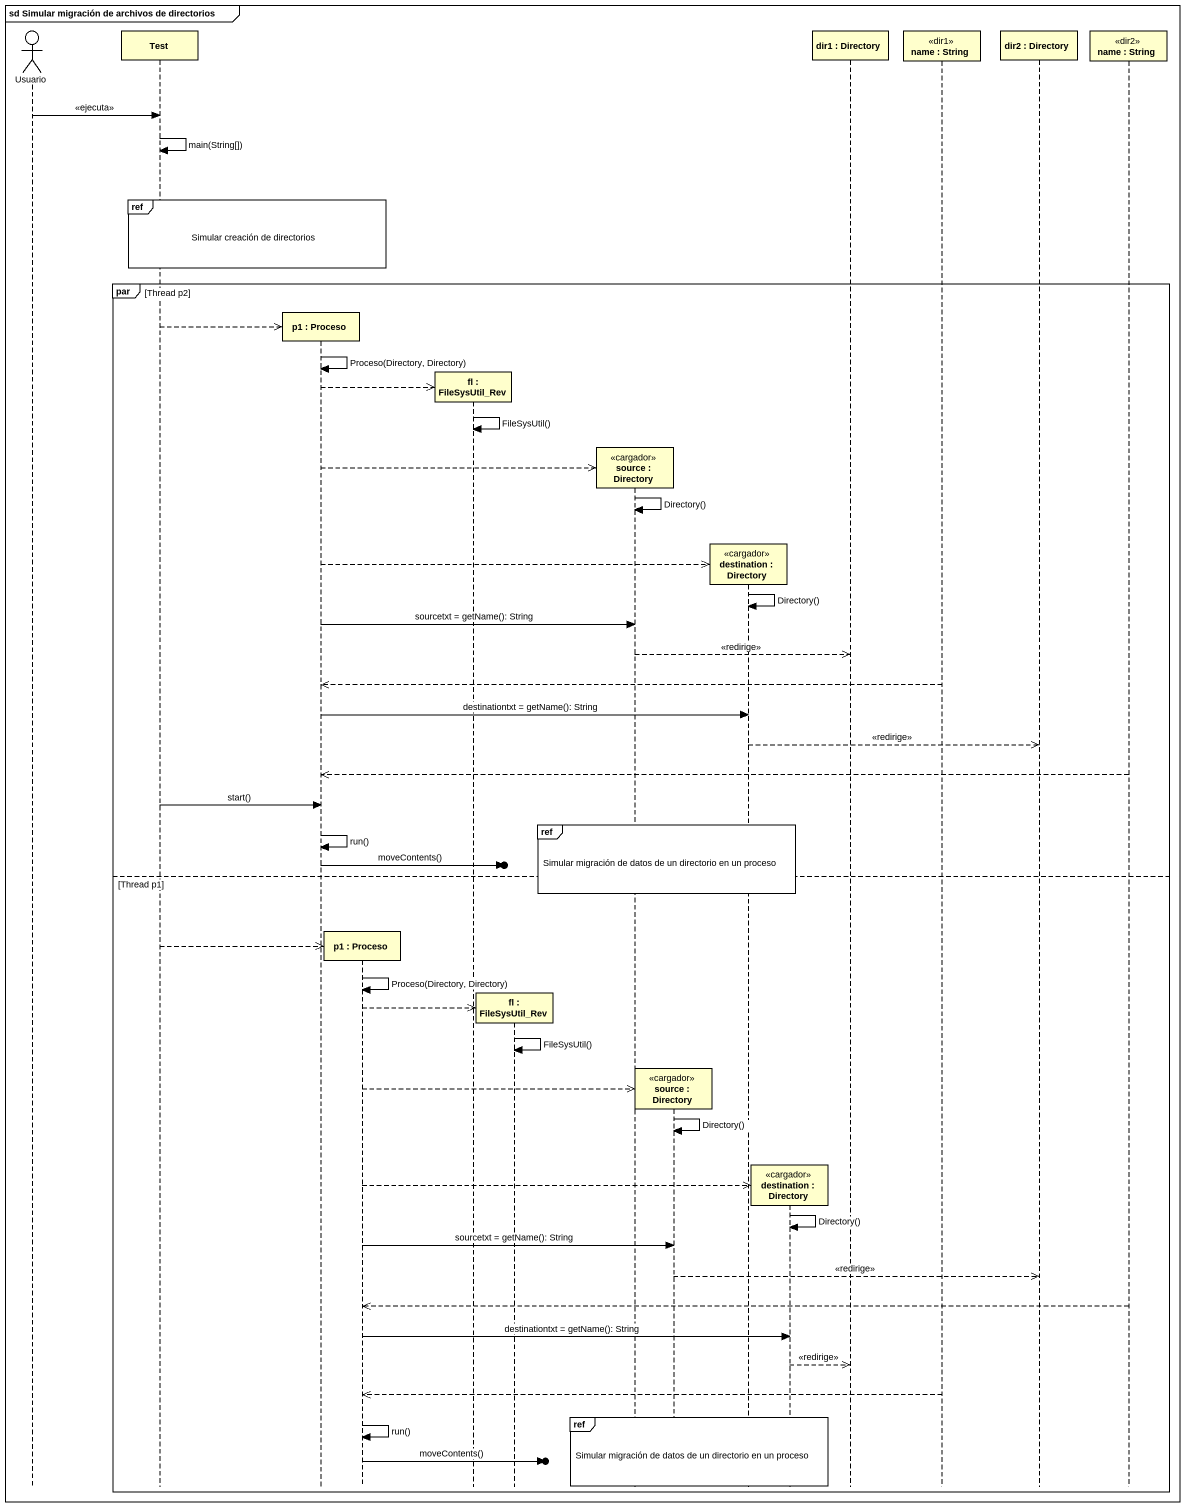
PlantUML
@startuml
mainframe sd Simular migración de archivos de directorios
hide footbox
actor Usuario
participant Test
participant "p1 : Proceso" as p1
participant "p1 : Proceso" as p1_2
participant "fl : FileSysUtil_Rev" as fl
participant "fl : FileSysUtil_Rev" as fl_2
participant "source : Directory" as source <<cargador>>
participant "source : Directory" as source_2 <<cargador>>
participant "destination : Directory" as destination <<cargador>>
participant "destination : Directory" as destination_2 <<cargador>>
participant "dir1 : Directory" as dir1
participant "name : String" as name <<dir1>>
participant "dir2 : Directory" as dir2
participant "name : String" as name_2 <<dir2>>

Usuario -> Test : <<ejecuta>>
Test -> Test : main(String[])
ref over Test, p1, p1_2 : Simular creación de directorios
par Thread p2
  Test -->> p1 **
  p1 -> p1 : Proceso(Directory, Directory)
  p1 -->> fl **
  fl -> fl : FileSysUtil()
  p1 -->> source **
  source -> source : Directory()
  p1 -->> destination **
  destination -> destination : Directory()
  p1 -> source : sourcetxt = getName(): String
  source -->> dir1 : <<redirige>>
  name -->> p1
  p1 -> destination : destinationtxt = getName(): String
  destination -->> dir2 : <<redirige>>
  name_2 -->> p1
  Test -> p1 : start()
  ref over source, source_2, destination, destination_2 : Simular migración de datos de un directorio en un proceso
  p1 -> p1 : run()
  p1 ->o] : moveContents()
else Thread p1
  Test -->> p1_2 **
  p1_2 -> p1_2 : Proceso(Directory, Directory)
  p1_2 -->> fl_2 **
  fl_2 -> fl_2 : FileSysUtil()
  p1_2 -->> source_2 **
  source_2 -> source_2 : Directory()
  p1_2 -->> destination_2 **
  destination_2 -> destination_2 : Directory()
  p1_2 -> source_2 : sourcetxt = getName(): String
  source_2 -->> dir2 : <<redirige>>
  name_2 -->> p1_2
  p1_2 -> destination_2 : destinationtxt = getName(): String
  destination_2 -->> dir1 : <<redirige>>
  name -->> p1_2
  ref over source, source_2, destination, destination_2 : Simular migración de datos de un directorio en un proceso
  p1_2 -> p1_2 : run()
  p1_2 ->o] : moveContents()
end
@enduml
